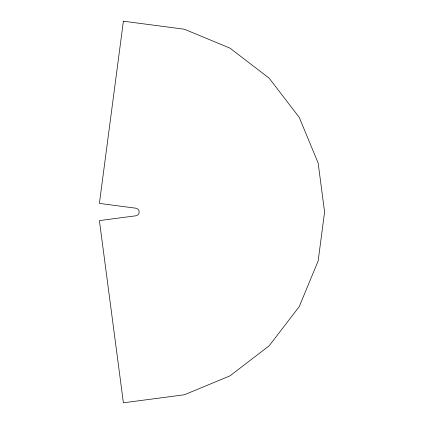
<?xml version="1.0" encoding="UTF-8"?>
<svg xmlns="http://www.w3.org/2000/svg" width="424" height="424" viewBox="0 0 424 424"><rect width="100%" height="100%" fill="white"/><g stroke="black" fill="none" stroke-linecap="round" stroke-linejoin="round"><path stroke-width="0.64" d="M123.395 21.2L99.407 203.403L136.369 208.269A3.864 3.864 0 0 1 136.369 215.731L99.407 220.597L123.395 402.8L184.345 394.776L229.978 375.871L269.171 345.804L299.238 306.61L318.143 260.977L324.593 212L318.143 163.023L299.238 117.39L269.171 78.196L229.978 48.129L184.345 29.224L123.395 21.2"/></g></svg>
